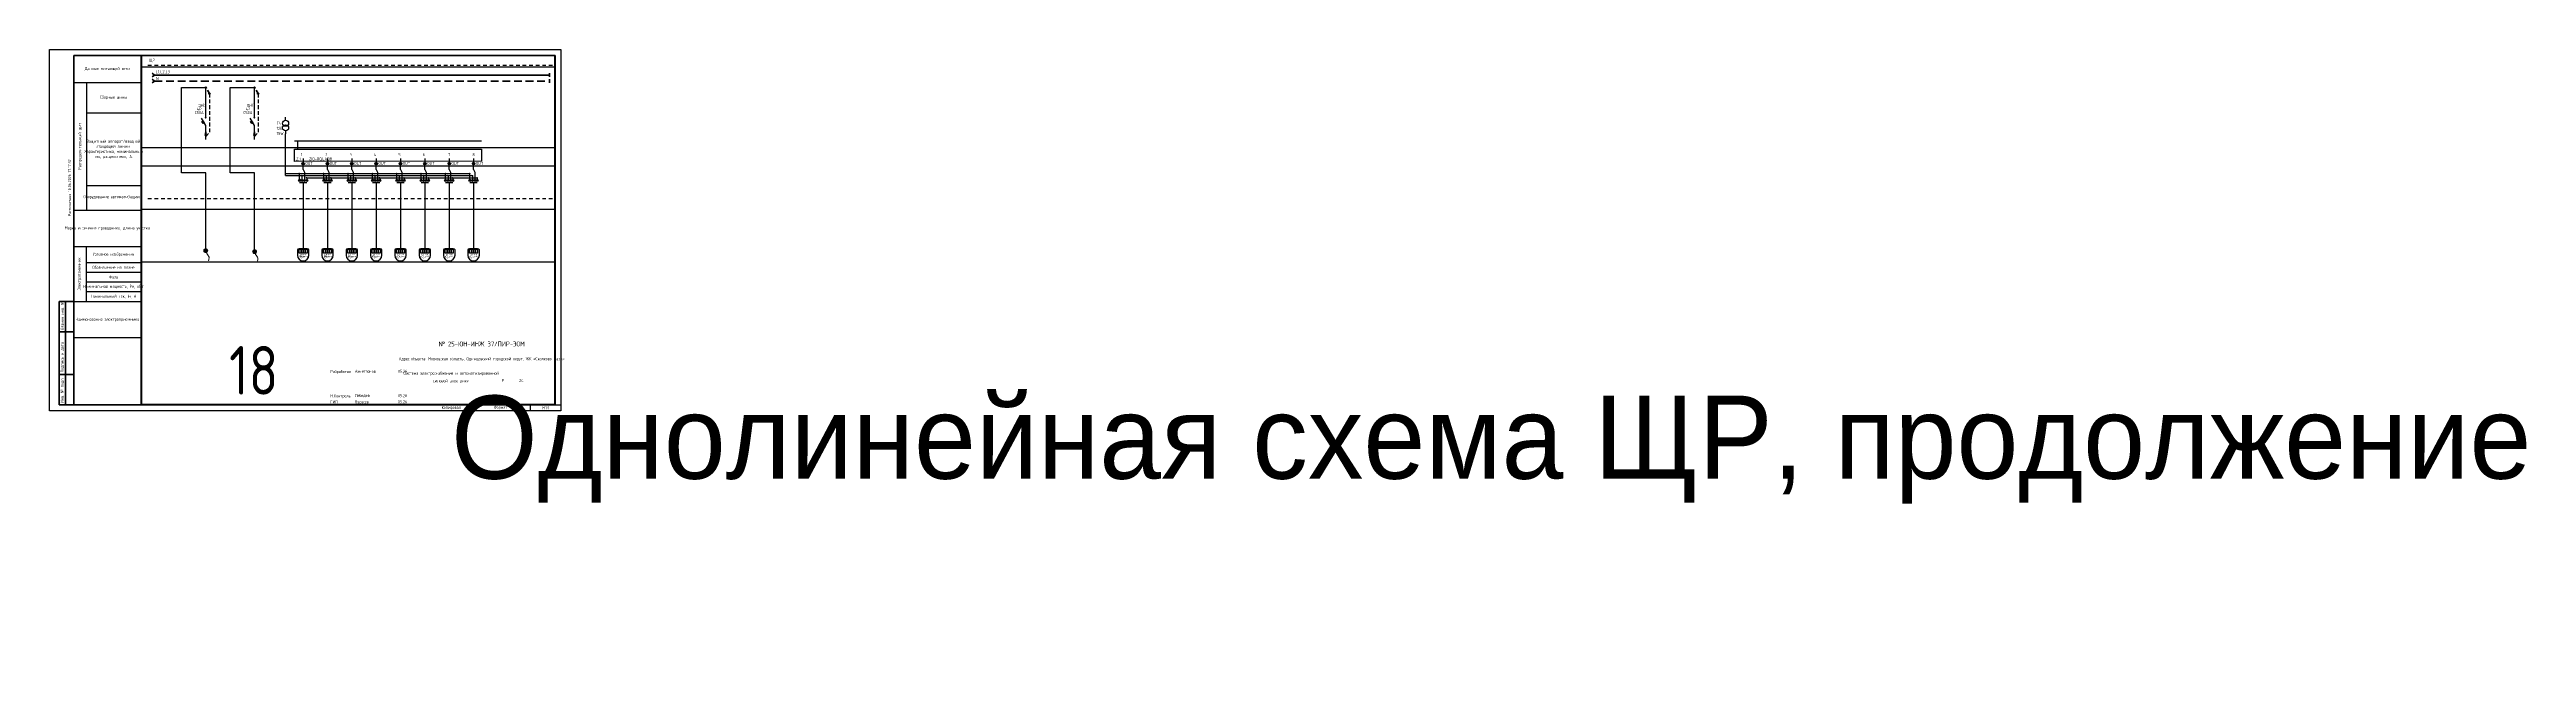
# Paper-space layout 'ЩР-1 (18)' of a CAD drawing. Header units: millimetres. Extents: x 0 to 2035, y -218 to 297.
# The model-space entities are those that its viewports show. They can reach past a viewport. Long polylines and large blocks are cut down to what shows.
import ezdxf
from ezdxf.enums import TextEntityAlignment as Align

# ---------------------------------------------------------------- set-up
doc = ezdxf.new("R2018")
doc.units = ezdxf.units.MM
for name, pattern in [('HIDDEN2', [4.7625, 3.175, -1.5875]), ('JIS_02_0.7', [1.35, 0.75, -0.6]), ('Штрихштриховая', [10.936111, 5.291667, -2.116667, 1.411111, -2.116667])]:
    doc.linetypes.add(name, pattern=pattern)
doc.layers.add('0-Область подсчета', color=152, linetype='Continuous', plot=False, transparency=0.5)
doc.layers.add('0_UNC Defpoints ЭОМ', color=6, linetype='Continuous', plot=False)
doc.layers.add('0_Рамка', color=7, linetype='Continuous')
doc.layers.add('Нумерация QF', color=7, linetype='Continuous')
doc.layers.add('Таблицы', color=7, linetype='Continuous', lineweight=13)
doc.styles.get("Standard").update_dxf_attribs({"font": 'arial.ttf'})
doc.styles.add('UNC_A', font='GOST2304A.ttf')
doc.styles.add('Unecom', font='GOST2304A.ttf', dxfattribs={"height": 2.5})
doc.styles.add('СПДС', font='isocpeur.ttf', dxfattribs={"width": 0.8, "height": 2.5})

# ---------------------------------------------------------------- blocks, each defined once
blk = doc.blocks.new('*U51')
at = {"lineweight": 60, "ltscale": 10}
for p, q in [((20, 292), (415, 292)), ((20, 5), (20, 292)), ((415, 292), (415, 5)), ((8, 90), (20, 90)), ((8, 5), (8, 90)), ((13, 90), (13, 5)), ((20, 90), (20, 5)), ((20, 90), (20, 5)), ((8, 65), (20, 65)), ((8, 30), (20, 30)), ((20, 5), (8, 5)), ((415, 5), (20, 5))]:
    blk.add_line(p, q, dxfattribs=at)
at = {"layer": '0_UNC Defpoints ЭОМ', "ltscale": 10}
blk.add_lwpolyline([(420, 0), (0, 0), (0, 297), (420, 297)], close=True, dxfattribs=at)
at = {"layer": '0_UNC Defpoints ЭОМ', "lineweight": 30}
blk.add_lwpolyline([(395, 5), (420, 5), (420, 0), (395, 0)], close=True, dxfattribs=at)
at = {"char_height": 2.5, "attachment_point": 4, "rotation": 90, "style": 'Unecom'}
for s, insert, width in [('{\\fGOST type A|b0|i1|c204|p34; }Взамен инв. №', (10.5, 65), 25), (' Подпись и дата', (10.5, 30), 35), (' Инв. № подл.', (10.5, 5), 24.419)]:
    blk.add_mtext(s, dxfattribs=dict(at, insert=insert, width=width))
at = {"style": 'Unecom'}
for s, insert, char_height, width, attachment_point, line_spacing_factor in [('Адрес объекта: Московская область, Одинцовский городской округ, ЖК «Сколково Парк»', (355, 42.5), 2.5, 115, 5, 1.5), ('№ 25-ЮН-ИНЖ 37/ПИР-ЭОМ', (355, 55), 4, 120, 5, 2), ('Разработал', (230.7, 32), 2.5, 20, 4, 2), ('Ахметзянов', (250.8, 32.5), 2.5, 19.921, 4, 2), ('05.26', (290, 32.5), 2.5, 10, 5, 2), ('Система электроснабжения и автоматизированной силовой электрики', (330, 27.5), 2.5, 70, 5, 1.5), ('Р', (372.5, 25), 2.5, 15, 5, 2), ('Н.Контроль', (230.7, 12), 2.5, 20, 4, 2), ('ГИП', (230.7, 7.3), 2.5, 20, 4, 2), ('Лебедев', (250.8, 12.5), 2.5, 19.921, 4, 2), ('Вересов', (250.8, 7), 2.5, 19.921, 4, 2), ('05.26', (290, 12.5), 2.5, 10, 5, 2), ('05.26', (290, 7.5), 2.5, 10, 5, 2)]:
    blk.add_mtext(s, dxfattribs=dict(at, insert=insert, char_height=char_height, width=width, attachment_point=attachment_point, line_spacing_factor=line_spacing_factor))
at = {"char_height": 2.5, "attachment_point": 4, "style": 'Unecom'}
for s, insert, width in [('Формат  ', (364.9, 2.6), 50), ('\\pi1; ', (250, -133.2), 20), ('\\pi1; ', (250, -133.2), 20), ('\\pxi0.4; ', (250, -133.2), 20), ('\\pi1; ', (512.5, -218.3), 20), ('\\pi1; ', (512.5, -218.3), 20), ('\\pxi0.4; ', (512.5, -218.3), 20)]:
    blk.add_mtext(s, dxfattribs=dict(at, insert=insert, width=width))
at = {"style": 'Unecom'}
blk.add_attdef('ЛИСТ_№', text='', height=2.5, dxfattribs=at).set_placement((387.5, 25), align=Align.MIDDLE_CENTER)
blk.add_attdef('КОЛ-ВО_ЛИСТОВ', text='', height=2.5, dxfattribs=at).set_placement((404.7, 23.7), align=Align.CENTER)
at = {"lineweight": 30, "flags": 104}
blk.add_attdef('ОПИСАНИЕ_ЛИСТА', text='', height=2.5, dxfattribs=at).set_placement((329.9, 12.5), align=Align.MIDDLE_CENTER)
at = {"style": 'Unecom', "flags": 8}
blk.add_attdef('ФОРМАТ_БУМАГИ', (379.4, 1.3), '', height=2.5, dxfattribs=at)
at = {"layer": '0_Рамка', "style": 'СПДС', "width": 0.8}
blk.add_text('Распечатано 18.06.2026 17:17:32', height=2.5, rotation=90, dxfattribs=at).set_placement((16.5, 160), align=Align.MIDDLE_LEFT)
at = {"layer": 'Defpoints', "insert": (330, 2.5), "char_height": 2.5, "width": 70, "attachment_point": 5, "style": 'Unecom'}
blk.add_mtext('Копировал', dxfattribs=at)
blk = doc.blocks.new('_Боковик_схема Юником')
at = {"color": 0, "lineweight": -2, "ltscale": 3}
blk.add_lwpolyline([(0, 232), (55, 232), (55, 0), (0, 0)], close=True, dxfattribs=at)
for points in [[(0, 210), (55, 210), (55, 125), (10.3, 125)], [(10.3, 210), (10.3, 105)], [(10.3, 185), (55, 185)], [(0, 105), (55, 105)], [(0, 75), (55, 75)], [(10, 75), (10, 30)], [(10, 62), (51.8, 62)], [(10, 62), (55, 62)], [(10, 54), (55, 54)], [(10, 46), (55, 46)], [(0, 30), (55, 30)], [(10, 38), (55, 38)]]:
    blk.add_lwpolyline(points, dxfattribs=at)
at = {"color": 0, "lineweight": -2, "char_height": 2.5, "attachment_point": 5, "style": 'Unecom'}
for s, insert, width in [('Данные питающей сети', (27.5, 221), 55), ('Сборные шины', (32.6, 197.5), 44.736), ('Защитный аппарат/вводной отходящей линии.\\PХарактеристика, номинальный ток, расцепитель, А.', (32.6, 155), 44.736), ('Оборудование автоматизации', (31, 115.7), 37.884), ('Марка и сечение проводника, длина участка', (27.5, 90), 55), ('Условное изображение', (32.5, 68.5), 45), ('Номинальная мощность, Рн, кВт', (32.5, 42), 45), ('Обозначение на плане', (32.5, 58), 45), ('Фаза', (32.5, 50), 45), ('Номинальный ток, Iн, А', (32.5, 34), 45), ('Наименование электроприемника', (27.5, 15), 55)]:
    blk.add_mtext(s, dxfattribs=dict(at, insert=insert, width=width))
at = {"color": 0, "lineweight": -2, "char_height": 2.5, "attachment_point": 5, "rotation": 90, "style": 'Unecom'}
for s, insert, width in [('Распределительный щит', (5.1, 157.5), 105), ('Электроприемник', (4.6, 52.5), 45)]:
    blk.add_mtext(s, dxfattribs=dict(at, insert=insert, width=width))
blk = doc.blocks.new('*U256')
at = {"lineweight": 40}
for p, q in [((0, 0), (-2, 1.5)), ((0, 0), (-2, -1.5)), ((0, -5), (-2, -3.5)), ((0, -5), (-2, -6.5))]:
    blk.add_line(p, q, dxfattribs=at)
at = {"linetype": 'ByBlock', "lineweight": 40}
for points in [[(0, 0), (324.4, 0)], [(324.4, 1.5), (324.4, -1.5)], [(324.4, -3.5), (324.4, -6.5)]]:
    blk.add_lwpolyline(points, dxfattribs=at)
at = {"color": 4, "linetype": 'HIDDEN2', "lineweight": 40, "ltscale": 2}
blk.add_lwpolyline([(0, -5), (324.4, -5)], dxfattribs=at)
at = {"insert": (1.2, -1.6), "char_height": 2.5, "attachment_point": 1, "style": 'UNC_A'}
blk.add_mtext_dynamic_manual_height_columns('N', width=3.844, gutter_width=12.5, heights=[0], dxfattribs=at)
at = {"style": 'UNC_A'}
blk.add_attdef('ЛИНИЯ', (1, 1.5), '', height=2.5, dxfattribs=at)
blk = doc.blocks.new('*U102')
at = {"lineweight": 25}
h = blk.add_hatch(color=1, dxfattribs=at)
h.dxf.hatch_style = 1
h.paths.add_polyline_path([(-2.6, 0), (-2.6, 1.1), (-5.2, 1.1), (-5.2, 0)])
h = blk.add_hatch(color=1, dxfattribs=at)
h.dxf.hatch_style = 1
h.paths.add_polyline_path([(-1.3, 0), (-1.3, 1.1), (-3.9, 1.1), (-3.9, 0)])
h = blk.add_hatch(color=160, dxfattribs=at)
h.dxf.hatch_style = 1
h.paths.add_polyline_path([(0, 0), (0, 1.1), (-2.6, 1.1), (-2.6, 0)])
h = blk.add_hatch(color=82, dxfattribs=at)
h.dxf.hatch_style = 1
h.paths.add_polyline_path([(-1.3, 1.1), (-1.3, 0), (1.3, 0), (1.3, 1.1)])
at = {"lineweight": 25, "true_color": 0xf8991e}
h = blk.add_hatch(color=30, dxfattribs=at)
h.dxf.hatch_style = 1
h.paths.add_polyline_path([(2.6, 0), (2.6, 1.1), (0, 1.1), (0, 0)])
at = {"lineweight": 25}
h = blk.add_hatch(color=82, dxfattribs=at)
h.dxf.hatch_style = 1
h.paths.add_polyline_path([(2.6, 1.1), (2.6, 0), (5.2, 0), (5.2, 1.1)])
blk.add_lwpolyline([(7.5, -7.5), (7.5, -0.8), (6.8, 0), (-6.8, 0), (-7.5, -0.8), (-7.5, -7.5)], dxfattribs=at)
for points in [[(-5.2, 0), (-5.2, 1.1), (-2.6, 1.1), (-2.6, 0)], [(-5.2, -4.9), (-5.2, 0), (-2.6, 0), (-2.6, -4.9)], [(-3.9, 0), (-3.9, 1.1), (-1.3, 1.1), (-1.3, 0)], [(-2.6, 0), (-2.6, 1.1), (0, 1.1), (0, 0)], [(-2.6, -4.9), (-2.6, 0), (0, 0), (0, -4.9)], [(-1.3, 0), (-1.3, 1.1), (1.3, 1.1), (1.3, 0)], [(0, 0), (0, 1.1), (2.6, 1.1), (2.6, 0)], [(0, -4.9), (0, 0), (2.6, 0), (2.6, -4.9)], [(1.3, 0), (1.3, 1.1), (3.9, 1.1), (3.9, 0)], [(2.6, 0), (2.6, 1.1), (5.2, 1.1), (5.2, 0)], [(2.6, -4.9), (2.6, 0), (5.2, 0), (5.2, -4.9)]]:
    blk.add_lwpolyline(points, close=True, dxfattribs=at)
blk.add_arc((0, -7.5), 7.5, 180, 0, dxfattribs=at)
at = {"lineweight": 25, "style": 'UNC_A'}
for s, width, insert, char_height, attachment_point in [('\\pxsm0.6;{\\W0.8;датчик протечки}', 10.977, (0, -8.1), 2.5, 5), ('YE', 3.116, (-3, -10.9), 1.88, 1)]:
    blk.add_mtext_dynamic_manual_height_columns(s, width=width, gutter_width=9.38, heights=[0], dxfattribs=dict(at, insert=insert, char_height=char_height, attachment_point=attachment_point))
blk.add_attdef('111', (-0.7, -12.8), '', height=1.88, dxfattribs=at)
blk = doc.blocks.new('*U103')
at = {"lineweight": 25}
h = blk.add_hatch(color=1, dxfattribs=at)
h.dxf.hatch_style = 1
h.paths.add_polyline_path([(-2.6, 0), (-2.6, 1.1), (-5.2, 1.1), (-5.2, 0)])
h = blk.add_hatch(color=1, dxfattribs=at)
h.dxf.hatch_style = 1
h.paths.add_polyline_path([(-1.3, 0), (-1.3, 1.1), (-3.9, 1.1), (-3.9, 0)])
h = blk.add_hatch(color=160, dxfattribs=at)
h.dxf.hatch_style = 1
h.paths.add_polyline_path([(0, 0), (0, 1.1), (-2.6, 1.1), (-2.6, 0)])
h = blk.add_hatch(color=82, dxfattribs=at)
h.dxf.hatch_style = 1
h.paths.add_polyline_path([(-1.3, 1.1), (-1.3, 0), (1.3, 0), (1.3, 1.1)])
at = {"lineweight": 25, "true_color": 0xf8991e}
h = blk.add_hatch(color=30, dxfattribs=at)
h.dxf.hatch_style = 1
h.paths.add_polyline_path([(2.6, 0), (2.6, 1.1), (0, 1.1), (0, 0)])
at = {"lineweight": 25}
h = blk.add_hatch(color=82, dxfattribs=at)
h.dxf.hatch_style = 1
h.paths.add_polyline_path([(2.6, 1.1), (2.6, 0), (5.2, 0), (5.2, 1.1)])
blk.add_lwpolyline([(7.5, -7.5), (7.5, -0.8), (6.8, 0), (-6.8, 0), (-7.5, -0.8), (-7.5, -7.5)], dxfattribs=at)
for points in [[(-5.2, 0), (-5.2, 1.1), (-2.6, 1.1), (-2.6, 0)], [(-5.2, -4.9), (-5.2, 0), (-2.6, 0), (-2.6, -4.9)], [(-3.9, 0), (-3.9, 1.1), (-1.3, 1.1), (-1.3, 0)], [(-2.6, 0), (-2.6, 1.1), (0, 1.1), (0, 0)], [(-2.6, -4.9), (-2.6, 0), (0, 0), (0, -4.9)], [(-1.3, 0), (-1.3, 1.1), (1.3, 1.1), (1.3, 0)], [(0, 0), (0, 1.1), (2.6, 1.1), (2.6, 0)], [(0, -4.9), (0, 0), (2.6, 0), (2.6, -4.9)], [(1.3, 0), (1.3, 1.1), (3.9, 1.1), (3.9, 0)], [(2.6, 0), (2.6, 1.1), (5.2, 1.1), (5.2, 0)], [(2.6, -4.9), (2.6, 0), (5.2, 0), (5.2, -4.9)]]:
    blk.add_lwpolyline(points, close=True, dxfattribs=at)
blk.add_arc((0, -7.5), 7.5, 180, 0, dxfattribs=at)
at = {"lineweight": 25, "style": 'UNC_A'}
for s, width, insert, char_height, attachment_point in [('\\pxsm0.6;{\\W0.8;датчик протечки}', 10.977, (0, -8.1), 2.5, 5), ('YE', 3.116, (-3, -10.9), 1.88, 1)]:
    blk.add_mtext_dynamic_manual_height_columns(s, width=width, gutter_width=9.38, heights=[0], dxfattribs=dict(at, insert=insert, char_height=char_height, attachment_point=attachment_point))
blk.add_attdef('111', (-0.7, -12.8), '', height=1.88, dxfattribs=at)
blk = doc.blocks.new('*U101')
at = {"lineweight": 25}
h = blk.add_hatch(color=1, dxfattribs=at)
h.dxf.hatch_style = 1
h.paths.add_polyline_path([(-2.6, 0), (-2.6, 1.1), (-5.2, 1.1), (-5.2, 0)])
h = blk.add_hatch(color=1, dxfattribs=at)
h.dxf.hatch_style = 1
h.paths.add_polyline_path([(-1.3, 0), (-1.3, 1.1), (-3.9, 1.1), (-3.9, 0)])
h = blk.add_hatch(color=160, dxfattribs=at)
h.dxf.hatch_style = 1
h.paths.add_polyline_path([(0, 0), (0, 1.1), (-2.6, 1.1), (-2.6, 0)])
h = blk.add_hatch(color=82, dxfattribs=at)
h.dxf.hatch_style = 1
h.paths.add_polyline_path([(-1.3, 1.1), (-1.3, 0), (1.3, 0), (1.3, 1.1)])
at = {"lineweight": 25, "true_color": 0xf8991e}
h = blk.add_hatch(color=30, dxfattribs=at)
h.dxf.hatch_style = 1
h.paths.add_polyline_path([(2.6, 0), (2.6, 1.1), (0, 1.1), (0, 0)])
at = {"lineweight": 25}
h = blk.add_hatch(color=82, dxfattribs=at)
h.dxf.hatch_style = 1
h.paths.add_polyline_path([(2.6, 1.1), (2.6, 0), (5.2, 0), (5.2, 1.1)])
blk.add_lwpolyline([(7.5, -7.5), (7.5, -0.8), (6.8, 0), (-6.8, 0), (-7.5, -0.8), (-7.5, -7.5)], dxfattribs=at)
for points in [[(-5.2, 0), (-5.2, 1.1), (-2.6, 1.1), (-2.6, 0)], [(-5.2, -4.9), (-5.2, 0), (-2.6, 0), (-2.6, -4.9)], [(-3.9, 0), (-3.9, 1.1), (-1.3, 1.1), (-1.3, 0)], [(-2.6, 0), (-2.6, 1.1), (0, 1.1), (0, 0)], [(-2.6, -4.9), (-2.6, 0), (0, 0), (0, -4.9)], [(-1.3, 0), (-1.3, 1.1), (1.3, 1.1), (1.3, 0)], [(0, 0), (0, 1.1), (2.6, 1.1), (2.6, 0)], [(0, -4.9), (0, 0), (2.6, 0), (2.6, -4.9)], [(1.3, 0), (1.3, 1.1), (3.9, 1.1), (3.9, 0)], [(2.6, 0), (2.6, 1.1), (5.2, 1.1), (5.2, 0)], [(2.6, -4.9), (2.6, 0), (5.2, 0), (5.2, -4.9)]]:
    blk.add_lwpolyline(points, close=True, dxfattribs=at)
blk.add_arc((0, -7.5), 7.5, 180, 0, dxfattribs=at)
at = {"lineweight": 25, "style": 'UNC_A'}
for s, width, insert, char_height, attachment_point in [('\\pxsm0.6;{\\W0.8;датчик протечки}', 10.977, (0, -8.1), 2.5, 5), ('YE', 3.116, (-3, -10.9), 1.88, 1)]:
    blk.add_mtext_dynamic_manual_height_columns(s, width=width, gutter_width=9.38, heights=[0], dxfattribs=dict(at, insert=insert, char_height=char_height, attachment_point=attachment_point))
blk.add_attdef('111', (-0.7, -12.8), '', height=1.88, dxfattribs=at)
blk = doc.blocks.new('*U104')
at = {"lineweight": 25}
h = blk.add_hatch(color=1, dxfattribs=at)
h.dxf.hatch_style = 1
h.paths.add_polyline_path([(-2.6, 0), (-2.6, 1.1), (-5.2, 1.1), (-5.2, 0)])
h = blk.add_hatch(color=1, dxfattribs=at)
h.dxf.hatch_style = 1
h.paths.add_polyline_path([(-1.3, 0), (-1.3, 1.1), (-3.9, 1.1), (-3.9, 0)])
h = blk.add_hatch(color=160, dxfattribs=at)
h.dxf.hatch_style = 1
h.paths.add_polyline_path([(0, 0), (0, 1.1), (-2.6, 1.1), (-2.6, 0)])
h = blk.add_hatch(color=82, dxfattribs=at)
h.dxf.hatch_style = 1
h.paths.add_polyline_path([(-1.3, 1.1), (-1.3, 0), (1.3, 0), (1.3, 1.1)])
at = {"lineweight": 25, "true_color": 0xf8991e}
h = blk.add_hatch(color=30, dxfattribs=at)
h.dxf.hatch_style = 1
h.paths.add_polyline_path([(2.6, 0), (2.6, 1.1), (0, 1.1), (0, 0)])
at = {"lineweight": 25}
h = blk.add_hatch(color=82, dxfattribs=at)
h.dxf.hatch_style = 1
h.paths.add_polyline_path([(2.6, 1.1), (2.6, 0), (5.2, 0), (5.2, 1.1)])
blk.add_lwpolyline([(7.5, -7.5), (7.5, -0.8), (6.8, 0), (-6.8, 0), (-7.5, -0.8), (-7.5, -7.5)], dxfattribs=at)
for points in [[(-5.2, 0), (-5.2, 1.1), (-2.6, 1.1), (-2.6, 0)], [(-5.2, -4.9), (-5.2, 0), (-2.6, 0), (-2.6, -4.9)], [(-3.9, 0), (-3.9, 1.1), (-1.3, 1.1), (-1.3, 0)], [(-2.6, 0), (-2.6, 1.1), (0, 1.1), (0, 0)], [(-2.6, -4.9), (-2.6, 0), (0, 0), (0, -4.9)], [(-1.3, 0), (-1.3, 1.1), (1.3, 1.1), (1.3, 0)], [(0, 0), (0, 1.1), (2.6, 1.1), (2.6, 0)], [(0, -4.9), (0, 0), (2.6, 0), (2.6, -4.9)], [(1.3, 0), (1.3, 1.1), (3.9, 1.1), (3.9, 0)], [(2.6, 0), (2.6, 1.1), (5.2, 1.1), (5.2, 0)], [(2.6, -4.9), (2.6, 0), (5.2, 0), (5.2, -4.9)]]:
    blk.add_lwpolyline(points, close=True, dxfattribs=at)
blk.add_arc((0, -7.5), 7.5, 180, 0, dxfattribs=at)
at = {"lineweight": 25, "style": 'UNC_A'}
for s, width, insert, char_height, attachment_point in [('\\pxsm0.6;{\\W0.8;датчик протечки}', 10.977, (0, -8.1), 2.5, 5), ('YE', 3.116, (-3, -10.9), 1.88, 1)]:
    blk.add_mtext_dynamic_manual_height_columns(s, width=width, gutter_width=9.38, heights=[0], dxfattribs=dict(at, insert=insert, char_height=char_height, attachment_point=attachment_point))
blk.add_attdef('111', (-0.7, -12.8), '', height=1.88, dxfattribs=at)
blk = doc.blocks.new('*U105')
at = {"lineweight": 25}
h = blk.add_hatch(color=1, dxfattribs=at)
h.dxf.hatch_style = 1
h.paths.add_polyline_path([(-2.6, 0), (-2.6, 1.1), (-5.2, 1.1), (-5.2, 0)])
h = blk.add_hatch(color=1, dxfattribs=at)
h.dxf.hatch_style = 1
h.paths.add_polyline_path([(-1.3, 0), (-1.3, 1.1), (-3.9, 1.1), (-3.9, 0)])
h = blk.add_hatch(color=160, dxfattribs=at)
h.dxf.hatch_style = 1
h.paths.add_polyline_path([(0, 0), (0, 1.1), (-2.6, 1.1), (-2.6, 0)])
h = blk.add_hatch(color=82, dxfattribs=at)
h.dxf.hatch_style = 1
h.paths.add_polyline_path([(-1.3, 1.1), (-1.3, 0), (1.3, 0), (1.3, 1.1)])
at = {"lineweight": 25, "true_color": 0xf8991e}
h = blk.add_hatch(color=30, dxfattribs=at)
h.dxf.hatch_style = 1
h.paths.add_polyline_path([(2.6, 0), (2.6, 1.1), (0, 1.1), (0, 0)])
at = {"lineweight": 25}
h = blk.add_hatch(color=82, dxfattribs=at)
h.dxf.hatch_style = 1
h.paths.add_polyline_path([(2.6, 1.1), (2.6, 0), (5.2, 0), (5.2, 1.1)])
blk.add_lwpolyline([(7.5, -7.5), (7.5, -0.8), (6.8, 0), (-6.8, 0), (-7.5, -0.8), (-7.5, -7.5)], dxfattribs=at)
for points in [[(-5.2, 0), (-5.2, 1.1), (-2.6, 1.1), (-2.6, 0)], [(-5.2, -4.9), (-5.2, 0), (-2.6, 0), (-2.6, -4.9)], [(-3.9, 0), (-3.9, 1.1), (-1.3, 1.1), (-1.3, 0)], [(-2.6, 0), (-2.6, 1.1), (0, 1.1), (0, 0)], [(-2.6, -4.9), (-2.6, 0), (0, 0), (0, -4.9)], [(-1.3, 0), (-1.3, 1.1), (1.3, 1.1), (1.3, 0)], [(0, 0), (0, 1.1), (2.6, 1.1), (2.6, 0)], [(0, -4.9), (0, 0), (2.6, 0), (2.6, -4.9)], [(1.3, 0), (1.3, 1.1), (3.9, 1.1), (3.9, 0)], [(2.6, 0), (2.6, 1.1), (5.2, 1.1), (5.2, 0)], [(2.6, -4.9), (2.6, 0), (5.2, 0), (5.2, -4.9)]]:
    blk.add_lwpolyline(points, close=True, dxfattribs=at)
blk.add_arc((0, -7.5), 7.5, 180, 0, dxfattribs=at)
at = {"lineweight": 25, "style": 'UNC_A'}
for s, width, insert, char_height, attachment_point in [('\\pxsm0.6;{\\W0.8;датчик протечки}', 10.977, (0, -8.1), 2.5, 5), ('YE', 3.116, (-3, -10.9), 1.88, 1)]:
    blk.add_mtext_dynamic_manual_height_columns(s, width=width, gutter_width=9.38, heights=[0], dxfattribs=dict(at, insert=insert, char_height=char_height, attachment_point=attachment_point))
blk.add_attdef('111', (-0.7, -12.8), '', height=1.88, dxfattribs=at)
blk = doc.blocks.new('*U273')
at = {"lineweight": 40}
for p, q in [((0, 0), (-2, 1.5)), ((0, 0), (-2, -1.5)), ((188.1, 0), (186.1, 1.5)), ((188.1, 0), (186.1, -1.5)), ((0, -5), (-2, -3.5)), ((0, -5), (-2, -6.5)), ((188.1, -5), (186.1, -3.5)), ((188.1, -5), (186.1, -6.5))]:
    blk.add_line(p, q, dxfattribs=at)
at = {"linetype": 'ByBlock', "lineweight": 40}
blk.add_lwpolyline([(0, 0), (188.1, 0)], dxfattribs=at)
at = {"color": 4, "linetype": 'HIDDEN2', "lineweight": 40, "ltscale": 2}
blk.add_lwpolyline([(0, -5), (188.1, -5)], dxfattribs=at)
at = {"insert": (1.2, -1.6), "char_height": 2.5, "attachment_point": 1, "style": 'UNC_A'}
blk.add_mtext_dynamic_manual_height_columns('N', width=3.844, gutter_width=12.5, heights=[0], dxfattribs=at)
at = {"style": 'UNC_A'}
blk.add_attdef('ЛИНИЯ', (1, 1.5), '', height=2.5, dxfattribs=at)
blk = doc.blocks.new('*U106')
at = {"lineweight": 25}
for p, q in [((-0.7, -0.7), (0.7, 0.7)), ((-0.7, -1.7), (0.7, -0.3)), ((-0.7, -2.7), (0.7, -1.3))]:
    blk.add_line(p, q, dxfattribs=at)
blk = doc.blocks.new('*U274')
for p, q in [((0, -36.3), (0, -11.5)), ((0, -42.8), (-3.5, -36.7)), ((-0.4, -36.6), (0.4, -35.9)), ((0.4, -36.6), (-0.4, -35.9)), ((0, -54.3), (0, -42.8))]:
    blk.add_line(p, q)
at = {"color": 4, "linetype": 'HIDDEN2'}
for p in [(3, -16.5), (0, -51.6)]:
    blk.add_line(p, (3, -48.6), dxfattribs=at)
blk.add_lwpolyline([(-2.1, -41.1), (-3.1, -39.4), (-2.3, -38.9), (-1.3, -40.6)], close=True)
for centre in [(0, -11.5), (3, -16.5)]:
    blk.add_circle(centre, 0.5)
at = {"insert": (-6.2, -24.9), "char_height": 2.5, "attachment_point": 1, "style": 'Unecom'}
blk.add_mtext_dynamic_manual_height_columns('\\pxql;QF', width=5.707, gutter_width=12.5, heights=[4.37], dxfattribs=at)
at = {"style": 'Unecom'}
for tag, p in [('P', (-3.4, -30.4)), ('A', (-1.7, -33.3))]:
    blk.add_attdef(tag, text='', height=2.5, dxfattribs=at).set_placement(p, align=Align.RIGHT)
blk.add_attdef('N', (-3.2, -27.4), '', height=2.5, dxfattribs=at)
blk = doc.blocks.new('*U108')
at = {"layer": 'Таблицы'}
h = blk.add_hatch(color=1, dxfattribs=at)
h.dxf.hatch_style = 1
h.paths.add_polyline_path([(45, 0, 1), (-45, 0, 1)])
at = {"layer": 'Таблицы', "color": 1}
blk.add_circle((0, 0), 44.8, dxfattribs=at)
blk.add_spline([(0, 0), (63, 21), (148, 72), (228, 58)], degree=3, dxfattribs=at)

msp = doc.modelspace()

# ---------------------------------------------------------------- linework, layer by layer
at = {"color": 244, "lineweight": 25, "true_color": 0x991b1e}
for p, q in [((5953.409, 1524.896), (5953.409, 1527.396)), ((5953.409, 1516.146), (5953.409, 1513.646))]:
    msp.add_line(p, q, dxfattribs=at)
at = {"color": 1}
msp.add_line((5963.563, 1500.995), (5963.563, 1508.046), dxfattribs=at)
for p, q in [((5967.862, 1493.308), (5967.862, 1490.205)), ((5967.862, 1484.345), (5967.862, 1488.205)), ((5987.862, 1493.308), (5987.862, 1490.205)), ((5987.862, 1484.345), (5987.862, 1488.205)), ((6007.862, 1493.308), (6007.862, 1490.205)), ((6007.862, 1484.345), (6007.862, 1488.205)), ((6027.862, 1493.308), (6027.862, 1490.205)), ((6027.862, 1484.345), (6027.862, 1488.205)), ((6047.862, 1493.308), (6047.862, 1490.205)), ((6047.862, 1484.345), (6047.862, 1488.205)), ((6067.862, 1493.308), (6067.862, 1490.205)), ((6067.862, 1484.345), (6067.862, 1488.205)), ((6087.862, 1493.308), (6087.862, 1490.205)), ((6087.862, 1484.345), (6087.862, 1488.205)), ((6107.862, 1493.308), (6107.862, 1490.205)), ((6107.862, 1484.345), (6107.862, 1488.205))]:
    msp.add_line(p, q)
at = {"lineweight": 25}
for p, q in [((5965.569, 1476.101), (5964.155, 1474.687)), ((5964.862, 1473.829), (5970.862, 1473.829)), ((5967.569, 1476.101), (5966.155, 1474.687)), ((5967.862, 1473.829), (5967.862, 1415.708)), ((5969.569, 1476.101), (5968.155, 1474.687)), ((5971.569, 1476.101), (5970.155, 1474.687)), ((5985.569, 1476.101), (5984.155, 1474.687)), ((5984.862, 1473.829), (5990.862, 1473.829)), ((5987.569, 1476.101), (5986.155, 1474.687)), ((5987.862, 1473.829), (5987.862, 1415.708)), ((5989.569, 1476.101), (5988.155, 1474.687)), ((5991.569, 1476.101), (5990.155, 1474.687)), ((6005.569, 1476.101), (6004.155, 1474.687)), ((6004.862, 1473.829), (6010.862, 1473.829)), ((6007.569, 1476.101), (6006.155, 1474.687)), ((6007.862, 1473.829), (6007.862, 1415.708)), ((6009.569, 1476.101), (6008.155, 1474.687)), ((6011.569, 1476.101), (6010.155, 1474.687)), ((6025.569, 1476.101), (6024.155, 1474.687)), ((6024.862, 1473.829), (6030.862, 1473.829)), ((6027.569, 1476.101), (6026.155, 1474.687)), ((6027.862, 1473.829), (6027.862, 1415.708)), ((6029.569, 1476.101), (6028.155, 1474.687)), ((6031.569, 1476.101), (6030.155, 1474.687)), ((6045.569, 1476.101), (6044.155, 1474.687)), ((6044.862, 1473.829), (6050.862, 1473.829)), ((6047.569, 1476.101), (6046.155, 1474.687)), ((6047.862, 1473.829), (6047.862, 1415.708)), ((6049.569, 1476.101), (6048.155, 1474.687)), ((6051.569, 1476.101), (6050.155, 1474.687)), ((6065.569, 1476.101), (6064.155, 1474.687)), ((6064.862, 1473.829), (6070.862, 1473.829)), ((6067.569, 1476.101), (6066.155, 1474.687)), ((6067.862, 1473.829), (6067.862, 1415.708)), ((6069.569, 1476.101), (6068.155, 1474.687)), ((6071.569, 1476.101), (6070.155, 1474.687)), ((6085.569, 1476.101), (6084.155, 1474.687)), ((6084.862, 1473.829), (6090.862, 1473.829)), ((6087.569, 1476.101), (6086.155, 1474.687)), ((6087.862, 1473.829), (6087.862, 1415.708)), ((6089.569, 1476.101), (6088.155, 1474.687)), ((6091.569, 1476.101), (6090.155, 1474.687)), ((6105.569, 1476.101), (6104.155, 1474.687)), ((6104.862, 1473.829), (6110.862, 1473.829)), ((6107.569, 1476.101), (6106.155, 1474.687)), ((6107.862, 1473.829), (6107.862, 1415.708)), ((6109.569, 1476.101), (6108.155, 1474.687)), ((6111.569, 1476.101), (6110.155, 1474.687))]:
    msp.add_line(p, q, dxfattribs=at)
at = {"color": 1, "lineweight": 25}
for p, q in [((5964.862, 1476.146), (5964.862, 1481.206)), ((5984.862, 1476.146), (5984.862, 1481.206)), ((6004.862, 1476.146), (6004.862, 1481.206)), ((6024.862, 1476.146), (6024.862, 1481.206)), ((6044.862, 1476.146), (6044.862, 1481.206)), ((6064.862, 1476.146), (6064.862, 1481.206)), ((6084.862, 1476.146), (6084.862, 1481.206)), ((6104.862, 1476.146), (6104.862, 1481.206))]:
    msp.add_line(p, q, dxfattribs=at)
at = {"color": 5, "lineweight": 25}
for p, q in [((5966.862, 1479.351), (5966.862, 1476.146)), ((5986.862, 1479.351), (5986.862, 1476.146)), ((6006.862, 1479.351), (6006.862, 1476.146)), ((6026.862, 1479.351), (6026.862, 1476.146)), ((6046.862, 1479.351), (6046.862, 1476.146)), ((6066.862, 1479.351), (6066.862, 1476.146)), ((6086.862, 1479.351), (6086.862, 1476.146)), ((6106.862, 1479.351), (6106.862, 1476.146))]:
    msp.add_line(p, q, dxfattribs=at)
at = {"color": 30, "lineweight": 25, "true_color": 0xf8991e}
for p, q in [((5967.862, 1484.345), (5968.862, 1482.345)), ((5968.862, 1482.345), (5968.862, 1476.146)), ((5987.862, 1484.345), (5988.862, 1482.345)), ((5988.862, 1482.345), (5988.862, 1476.146)), ((6007.862, 1484.345), (6008.862, 1482.345)), ((6008.862, 1482.345), (6008.862, 1476.146)), ((6027.862, 1484.345), (6028.862, 1482.345)), ((6028.862, 1482.345), (6028.862, 1476.146)), ((6047.862, 1484.345), (6048.862, 1482.345)), ((6048.862, 1482.345), (6048.862, 1476.146)), ((6067.862, 1484.345), (6068.862, 1482.345)), ((6068.862, 1482.345), (6068.862, 1476.146)), ((6087.862, 1484.345), (6088.862, 1482.345)), ((6088.862, 1482.345), (6088.862, 1476.146)), ((6107.862, 1484.345), (6108.862, 1482.345)), ((6108.862, 1482.345), (6108.862, 1476.146))]:
    msp.add_line(p, q, dxfattribs=at)
at = {"color": 3, "lineweight": 25}
for p, q in [((5970.862, 1477.497), (5970.862, 1476.146)), ((5990.862, 1477.497), (5990.862, 1476.146)), ((6010.862, 1477.497), (6010.862, 1476.146)), ((6030.862, 1477.497), (6030.862, 1476.146)), ((6050.862, 1477.497), (6050.862, 1476.146)), ((6070.862, 1477.497), (6070.862, 1476.146)), ((6090.862, 1477.497), (6090.862, 1476.146)), ((6110.862, 1477.497), (6110.862, 1476.146))]:
    msp.add_line(p, q, dxfattribs=at)
at = {"color": 6}
for points in [[(5835, 1577.99), (5495, 1577.99), (5495, 1290.99), (5835, 1290.99), (5835, 1577.99)], [(6175, 1577.99), (5835, 1577.99), (5835, 1290.99), (6175, 1290.99), (6175, 1577.99)], [(6515, 1577.99), (6175, 1577.99), (6175, 1290.99), (6515, 1290.99), (6515, 1577.99)]]:
    msp.add_lwpolyline(points, dxfattribs=at)
at = {"linetype": 'JIS_02_0.7', "ltscale": 4}
for points in [[(5500.361, 1570.16), (5835.541, 1570.16)], [(5840.361, 1570.16), (6175.541, 1570.16)], [(5500.361, 1460.471), (5835.541, 1460.471)], [(5840.361, 1460.471), (6175.541, 1460.471)]]:
    msp.add_lwpolyline(points, dxfattribs=at)
for points in [[(5887.931, 1419.313), (5887.862, 1481.784), (5867.862, 1481.784), (5867.862, 1551.784), (5887.862, 1551.784)], [(5928.003, 1418.594), (5927.862, 1481.784), (5907.862, 1481.784), (5907.862, 1551.784), (5927.862, 1551.784)], [(5953.409, 1479.351), (5953.409, 1513.646)], [(6114.428, 1491.13), (5960.764, 1490.995), (5960.764, 1500.995), (6114.345, 1500.984)], [(6114.344, 1500.995), (6114.429, 1490.995)]]:
    msp.add_lwpolyline(points)
at = {"color": 4, "linetype": 'HIDDEN2', "lineweight": 40}
for points in [[(5890.862, 1546.784), (5887.862, 1551.784)], [(5930.862, 1546.784), (5927.862, 1551.784)]]:
    msp.add_lwpolyline(points, dxfattribs=at)
at = {"color": 1}
for points in [[(5960.764, 1508.046), (6114.285, 1508.046)], [(5953.409, 1481.206), (6104.655, 1481.206)]]:
    msp.add_lwpolyline(points, dxfattribs=at)
at = {"linetype": 'ByBlock', "lineweight": -2}
for points in [[(5968.966, 1488.643), (5966.757, 1489.767)], [(5988.966, 1488.643), (5986.757, 1489.767)], [(6008.966, 1488.643), (6006.757, 1489.767)], [(6028.966, 1488.643), (6026.757, 1489.767)], [(6048.966, 1488.643), (6046.757, 1489.767)], [(6068.966, 1488.643), (6066.757, 1489.767)], [(6088.966, 1488.643), (6086.757, 1489.767)], [(6108.966, 1488.643), (6106.757, 1489.767)]]:
    msp.add_lwpolyline(points, dxfattribs=at)
at = {"color": 3, "linetype": 'Штрихштриховая'}
msp.add_lwpolyline([(5500.361, 1471.568), (5835.541, 1471.568)], dxfattribs=at)
at = {"color": 5}
msp.add_lwpolyline([(5953.409, 1479.351), (6106.655, 1479.351)], dxfattribs=at)
at = {"color": 3}
msp.add_lwpolyline([(5970.862, 1477.497), (6110.655, 1477.497)], dxfattribs=at)
at = {"color": 244, "lineweight": 25, "true_color": 0x991b1e}
for centre in [(5953.409, 1522.396), (5953.409, 1518.646)]:
    msp.add_circle(centre, 2.5, dxfattribs=at)
for centre in [(5967.862, 1489.205), (5987.862, 1489.205), (6007.862, 1489.205), (6027.862, 1489.205), (6047.862, 1489.205), (6067.862, 1489.205), (6087.862, 1489.205), (6107.862, 1489.205)]:
    msp.add_circle(centre, 1)
at = {"lineweight": 25}
for centre in [(5964.862, 1475.394), (5966.862, 1475.394), (5968.862, 1475.394), (5970.862, 1475.394), (5984.862, 1475.394), (5986.862, 1475.394), (5988.862, 1475.394), (5990.862, 1475.394), (6004.862, 1475.394), (6006.862, 1475.394), (6008.862, 1475.394), (6010.862, 1475.394), (6024.862, 1475.394), (6026.862, 1475.394), (6028.862, 1475.394), (6030.862, 1475.394), (6044.862, 1475.394), (6046.862, 1475.394), (6048.862, 1475.394), (6050.862, 1475.394), (6064.862, 1475.394), (6066.862, 1475.394), (6068.862, 1475.394), (6070.862, 1475.394), (6084.862, 1475.394), (6086.862, 1475.394), (6088.862, 1475.394), (6090.862, 1475.394), (6104.862, 1475.394), (6106.862, 1475.394), (6108.862, 1475.394), (6110.862, 1475.394)]:
    msp.add_circle(centre, 0.752, dxfattribs=at)
at = {"color": 1, "lineweight": 25}
for centre in [(5964.655, 1481.271), (5984.655, 1481.271), (6004.655, 1481.271), (6024.655, 1481.271), (6044.655, 1481.271), (6064.655, 1481.271), (6084.655, 1481.271), (6104.655, 1481.271)]:
    msp.add_circle(centre, 0.2, dxfattribs=at)
at = {"color": 5, "lineweight": 25}
for centre in [(5966.655, 1479.416), (5986.655, 1479.416), (6006.655, 1479.416), (6026.655, 1479.416), (6046.655, 1479.416), (6066.655, 1479.416), (6086.655, 1479.416), (6106.655, 1479.416)]:
    msp.add_circle(centre, 0.2, dxfattribs=at)
at = {"color": 3, "lineweight": 25}
for centre in [(5970.655, 1477.562), (5990.655, 1477.562), (6010.655, 1477.562), (6030.655, 1477.562), (6050.655, 1477.562), (6070.655, 1477.562), (6090.655, 1477.562), (6110.655, 1477.562)]:
    msp.add_circle(centre, 0.2, dxfattribs=at)
at = {"layer": '0-Область подсчета'}
for points in [[(147.309, 1584.367), (6296.248, 1584.367), (6296.248, 1408.375), (147.309, 1408.375)], [(150.349, 1568.697), (6220.211, 1568.697), (6220.211, 1502.163), (150.349, 1502.163)], [(142.142, 1487.401), (6300.609, 1487.401), (6300.609, 1451.513), (142.142, 1451.513)]]:
    msp.add_lwpolyline(points, close=True, dxfattribs=at)

# ---------------------------------------------------------------- block references
for name, p in [('*U273', (5645.088, 1562.041)), ('*U256', (5845.839, 1562.041))]:
    msp.add_blockref(name, p).add_auto_attribs({'ЛИНИЯ': 'L1,L2,L3'})
at = {"color": 1}
ref = msp.add_blockref('*U274', (5887.862, 1563.235), dxfattribs=at)
ref.add_attrib('P', '4P', dxfattribs={"height": 2.5, "style": 'Unecom'}).set_placement((5884.466, 1532.801), align=Align.RIGHT)
ref.add_attrib('A', 'С50А', dxfattribs={"height": 2.5, "style": 'Unecom'}).set_placement((5886.158, 1529.955), align=Align.RIGHT)
ref = msp.add_blockref('*U274', (5927.862, 1563.235), dxfattribs=at)
ref.add_attrib('P', '4P', dxfattribs={"height": 2.5, "style": 'Unecom'}).set_placement((5924.466, 1532.801), align=Align.RIGHT)
ref.add_attrib('A', 'С50А', dxfattribs={"height": 2.5, "style": 'Unecom'}).set_placement((5926.158, 1529.955), align=Align.RIGHT)
for p in [(5887.862, 1514.685), (5927.862, 1514.685)]:
    msp.add_blockref('*U106', p)
at = {"lineweight": 25, "xscale": 0.6342915406595183, "yscale": 0.6342915406595183, "zscale": 0.6342915406595183}
for name, p in [('*U102', (5967.862, 1418.821)), ('*U103', (5987.862, 1418.821)), ('*U102', (6007.862, 1418.821)), ('*U103', (6027.862, 1418.821)), ('*U101', (6047.862, 1418.821)), ('*U104', (6067.862, 1418.821)), ('*U105', (6087.862, 1418.821)), ('*U105', (6107.862, 1418.821))]:
    msp.add_blockref(name, p, dxfattribs=at).add_auto_attribs({'111': '---'})
at = {"layer": 'Таблицы', "linetype": 'ByBlock', "xscale": 0.03641652854582532, "yscale": 0.03641652854582532, "zscale": 0.03641652854582532, "rotation": 270}
for p in [(5887.932, 1417.681), (5928.003, 1416.961)]:
    msp.add_blockref('*U108', p, dxfattribs=at)

# ---------------------------------------------------------------- texts
at = {"lineweight": 25, "insert": (5946.099, 1523.659), "char_height": 2.5, "attachment_point": 1, "style": 'UNC_A'}
msp.add_mtext_dynamic_manual_height_columns('T4\\P12B\\P15W', width=15.78709, gutter_width=12.5, heights=[0], dxfattribs=at)
at = {"color": 1, "insert": (5962.147, 1494.269), "char_height": 2.5, "attachment_point": 1, "style": 'Unecom'}
msp.add_mtext_dynamic_manual_height_columns('Z.1', width=11.00949, gutter_width=12.5, heights=[0], dxfattribs=at)
at = {"char_height": 2.5, "style": 'UNC_A'}
for s, width, insert, attachment_point in [('1', 4.98538, (5966.094, 1497.867), 1), ('OUT', 4.67951, (5969.677, 1490.648), 1), ('2', 4.98538, (5986.094, 1497.867), 1), ('OUT', 4.67951, (5989.677, 1490.648), 1), ('3', 4.98538, (6006.094, 1497.867), 1), ('OUT', 4.67951, (6009.677, 1490.648), 1), ('4', 4.98538, (6026.094, 1497.867), 1), ('OUT', 4.67951, (6029.677, 1490.648), 1), ('5', 4.98538, (6046.094, 1497.867), 1), ('OUT', 4.67951, (6049.677, 1490.648), 1), ('6', 4.98538, (6066.094, 1497.867), 1), ('OUT', 4.67951, (6069.677, 1490.648), 1), ('7', 4.98538, (6087.862, 1496.616), 5), ('OUT', 4.67951, (6089.677, 1490.648), 1), ('8', 4.98538, (6107.862, 1496.616), 5), ('OUT', 4.67951, (6109.677, 1490.648), 1)]:
    msp.add_mtext_dynamic_manual_height_columns(s, width=width, gutter_width=12.5, heights=[3.076], dxfattribs=dict(at, insert=insert, attachment_point=attachment_point))
at = {"color": 1, "style": 'UNC_A'}
msp.add_attdef('ZIO-RQUAD8', (5972.713, 1491.867), '------', height=2.5, dxfattribs=at)
at = {"layer": 'Defpoints', "color": 6, "insert": (5907.024, 1339.307), "char_height": 40, "attachment_point": 1, "style": 'Unecom'}
msp.add_mtext_dynamic_manual_height_columns('18', width=99.92054, gutter_width=12.5, heights=[0], dxfattribs=at)
at = {"layer": 'Нумерация QF', "char_height": 2.5, "style": 'Unecom'}
for s, width, insert, attachment_point in [('ЩР', 13.62236, (5841.229, 1575.564), 1), ('82', 7.51, (5884.946, 1537.156), 4), ('83', 7.51, (5924.946, 1537.156), 4)]:
    msp.add_mtext_dynamic_manual_height_columns(s, width=width, gutter_width=12.5, heights=[0], dxfattribs=dict(at, insert=insert, attachment_point=attachment_point))

psp = doc.layouts.new('ЩР-1 (18)')

# ---------------------------------------------------------------- block references
at = {"ltscale": 100}
ref = psp.add_blockref('*U51', (0, 0), dxfattribs=at)
ref.add_attrib('ФОРМАТ_БУМАГИ', 'А3', (379.4, 1.3), dxfattribs={"height": 2.5, "style": 'Unecom'})
ref.add_attrib('ЛИСТ_№', '24', dxfattribs={"height": 2.5, "style": 'Unecom'}).set_placement((387.5, 25), align=Align.MIDDLE_CENTER)
lines = psp.add_mtext('Однолинейная схема ЩР, продолжение', dxfattribs={"insert": (329.9, 12.5), "char_height": 68.284, "attachment_point": 1})
ref.add_attrib('ОПИСАНИЕ_ЛИСТА', '', (329.9, 12.5), dxfattribs={"flags": 104}).embed_mtext(lines)
at = {"lineweight": -3}
psp.add_blockref('_Боковик_схема Юником', (20, 60), dxfattribs=at)

# ---------------------------------------------------------------- texts
at = {"insert": (407.5, 2.5), "char_height": 2.5, "width": 25, "attachment_point": 5, "line_spacing_factor": 2, "style": 'Unecom'}
psp.add_mtext('М1:1', dxfattribs=at)

# ---------------------------------------------------------------- viewports
at = {"layer": 'Defpoints', "color": 6}
psp.add_viewport(center=(245.2, 148.8), size=(340.5, 286.333), view_center_point=(6004.751, 1434.824), view_height=286.33261, dxfattribs=at)

doc.saveas('drawing.dxf')
